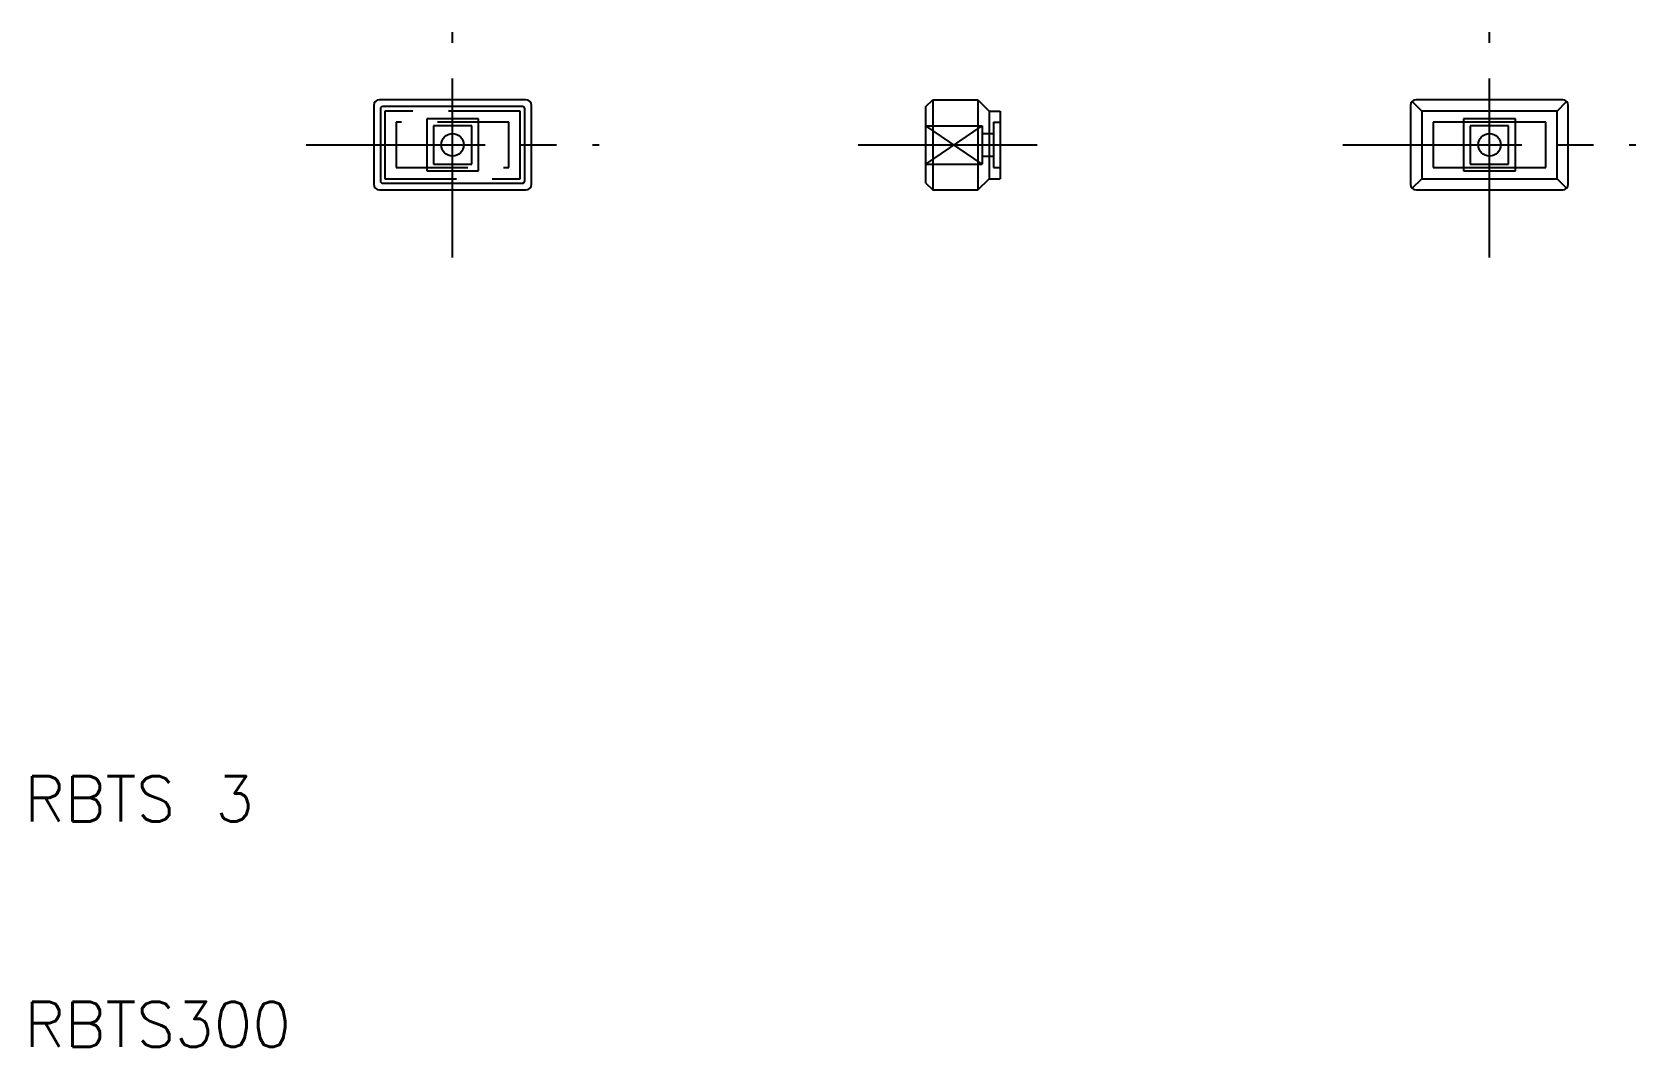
# Model space of a CAD drawing. Extents: x 10.3 to 81.5, y 10 to 55.
import ezdxf

# ---------------------------------------------------------------- set-up
doc = ezdxf.new("R2010")
doc.units = 0
doc.header["$LTSCALE"] = 0.25
doc.linetypes.add('CENTER', pattern=[50.8, 31.75, -6.35, 6.35, -6.35])
doc.linetypes.add('DASHED', pattern=[19.05, 12.7, -6.35])
doc.layers.get('0').update_dxf_attribs({"linetype": 'CONTINUOUS'})
doc.layers.add('CENTER', color=1, linetype='CENTER')
doc.styles.get("Standard").update_dxf_attribs({"font": 'txt.shx', "bigfont": 'extfont.shx'})

msp = doc.modelspace()

# ---------------------------------------------------------------- linework, layer by layer
for p, q in [((32.25, 52), (25.75, 52)), ((50, 51.7), (50.3, 52)), ((50.3, 52), (50.3, 48)), ((50.3, 52), (52.3, 52)), ((52.3, 52), (52.3, 48)), ((52.3, 52), (52.8, 51.5)), ((78.25, 52), (71.75, 52)), ((25.5, 51.75), (25.5, 48.25)), ((25.8, 51.6), (25.8, 48.4)), ((32.1, 51.7), (25.9, 51.7)), ((32.2, 48.4), (32.2, 51.6)), ((32.5, 48.25), (32.5, 51.75)), ((50, 48.3), (50, 51.7)), ((52.8, 51.5), (52.8, 48.5)), ((52.8, 51.5), (53.3, 51.5)), ((53.3, 51.5), (53.3, 48.5)), ((71.5, 51.75), (71.5, 48.25)), ((72, 51.5), (71.573, 51.927)), ((72, 51.5), (72, 48.5)), ((78, 51.5), (72, 51.5)), ((78, 51.5), (78.427, 51.927)), ((78, 48.5), (78, 51.5)), ((78.5, 48.25), (78.5, 51.75)), ((30.15, 51.15), (27.85, 51.15)), ((27.85, 51.15), (27.85, 48.85)), ((29.85, 50.85), (28.15, 50.85)), ((28.15, 50.85), (28.15, 49.15)), ((29.85, 49.15), (29.85, 50.85)), ((30.15, 48.85), (30.15, 51.15)), ((72.5, 51), (72.5, 49)), ((77.5, 51), (72.5, 51)), ((77.5, 49), (77.5, 51)), ((28.15, 49.15), (29.85, 49.15)), ((27.85, 48.85), (30.15, 48.85)), ((52.3, 48), (52.8, 48.5)), ((52.8, 48.5), (53.3, 48.5)), ((71.573, 48.073), (72, 48.5)), ((72, 48.5), (78, 48.5)), ((72.5, 49), (77.5, 49)), ((78.427, 48.073), (78, 48.5)), ((25.75, 48), (32.25, 48)), ((25.9, 48.3), (32.1, 48.3)), ((50, 48.3), (50.3, 48)), ((50.3, 48), (52.3, 48)), ((71.75, 48), (78.25, 48))]:
    msp.add_line(p, q)
at = {"color": 3, "linetype": 'DASHED'}
for p, q in [((32, 51.5), (26, 51.5)), ((26, 51.5), (26, 48.5)), ((32, 48.5), (32, 51.5)), ((31.5, 51), (26.5, 51)), ((26.5, 51), (26.5, 49)), ((31.5, 49), (31.5, 51)), ((50, 49.15), (52.5, 50.85)), ((52.5, 49.15), (50, 50.85)), ((50, 50.85), (52.5, 50.85)), ((52.5, 50.85), (52.5, 49.15)), ((53, 51), (53, 49)), ((53, 51), (53.3, 51)), ((73.85, 51.15), (73.85, 48.85)), ((76.15, 51.15), (73.85, 51.15)), ((74.15, 50.85), (74.15, 49.15)), ((75.85, 50.85), (74.15, 50.85)), ((75.85, 49.15), (75.85, 50.85)), ((76.15, 48.85), (76.15, 51.15)), ((52.5, 50.5), (53, 50.5)), ((50, 49.15), (52.5, 49.15)), ((52.5, 49.5), (53, 49.5)), ((74.15, 49.15), (75.85, 49.15)), ((26, 48.5), (32, 48.5)), ((26.5, 49), (31.5, 49)), ((53, 49), (53.3, 49)), ((73.85, 48.85), (76.15, 48.85))]:
    msp.add_line(p, q, dxfattribs=at)
for centre in [(29, 50), (75, 50)]:
    msp.add_circle(centre, 0.5)
for centre, radius, start, end in [((25.75, 51.75), 0.25, 90, 180), ((32.25, 51.75), 0.25, 0, 90), ((71.75, 51.75), 0.25, 90, 180), ((78.25, 51.75), 0.25, 0, 90), ((25.9, 51.6), 0.1, 90, 180), ((32.1, 51.6), 0.1, 0, 90), ((25.9, 48.4), 0.1, 180, 270), ((32.1, 48.4), 0.1, 270, 0), ((25.75, 48.25), 0.25, 180, 270), ((32.25, 48.25), 0.25, 270, 0), ((71.75, 48.25), 0.25, 180, 270), ((78.25, 48.25), 0.25, 270, 0)]:
    msp.add_arc(centre, radius, start, end)
at = {"layer": 'CENTER', "color": 1, "linetype": 'CENTER'}
for p, q in [((29, 45), (29, 55)), ((75, 45), (75, 55)), ((22.5, 50), (35.5, 50)), ((47, 50), (56.3, 50)), ((68.5, 50), (81.5, 50))]:
    msp.add_line(p, q, dxfattribs=at)

# ---------------------------------------------------------------- texts
for s, p in [('RBTS 3', (10, 20)), ('RBTS300', (10, 10))]:
    msp.add_text(s, height=2).set_placement(p)

doc.saveas('drawing.dxf')
